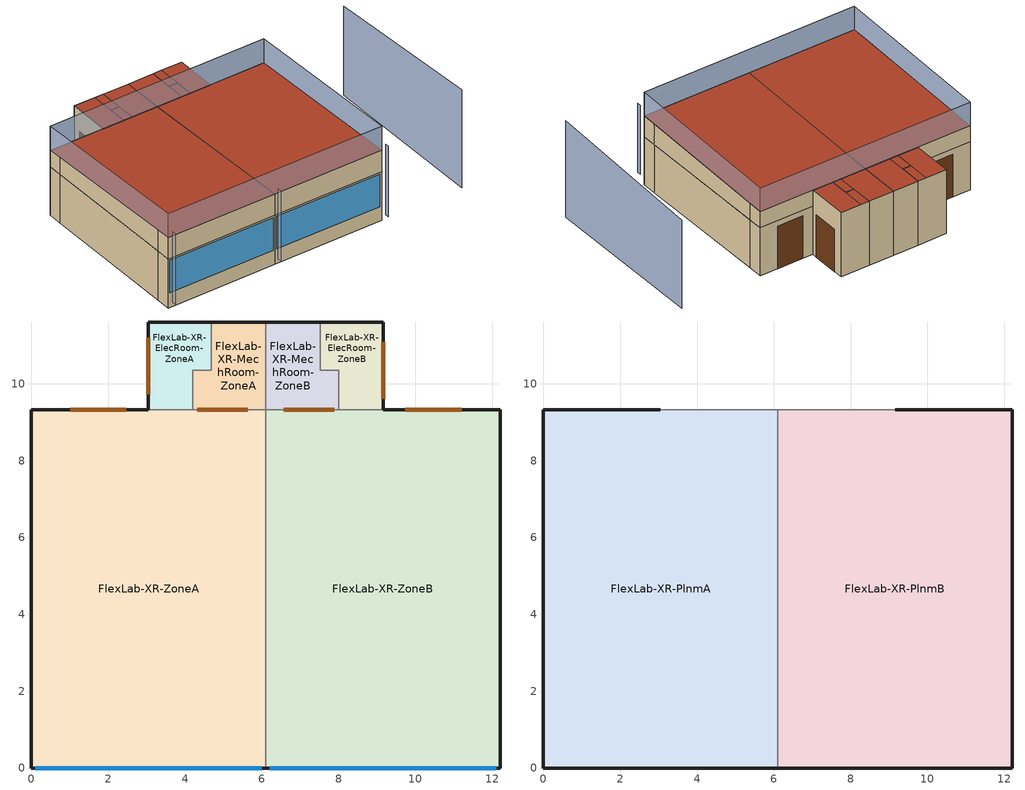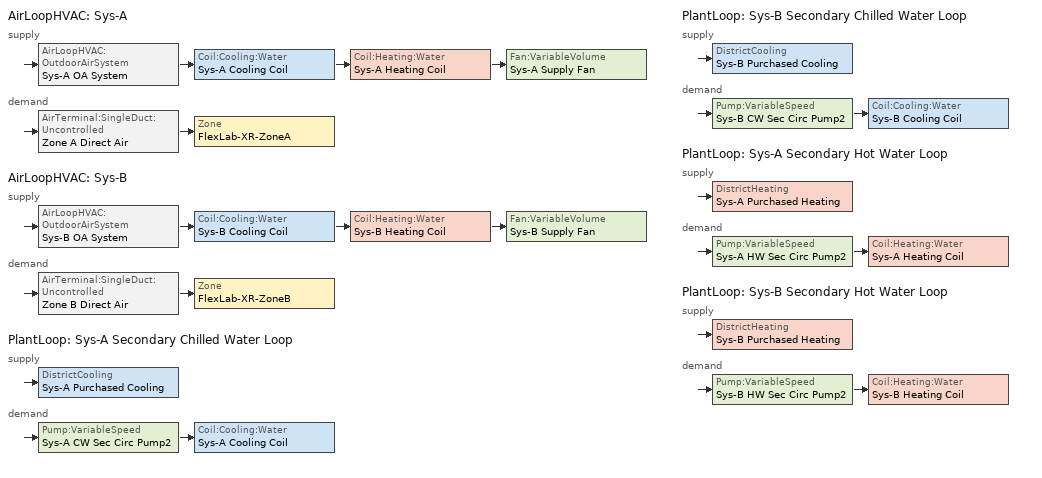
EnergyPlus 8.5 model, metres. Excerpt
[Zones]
FlexLab-XR-ElecRoom-ZoneA
 floor ground (Floor-SLAB): 4.68,11.61 4.68,10.36 4.2,10.36 4.2,9.32 3.04,9.32 3.04,11.61 z0
 wall outside (ZoneA-NorthWall-ElecRoom-Const): 4.68,11.61 3.04,11.61 z0:3.66
 wall outside (ZoneA-WestWall-ElecRoom-Const): 3.04,11.61 3.04,9.32 z0:3.66
 wall to FlexLab-XR-MechRoom-ZoneA (ZoneA-E1Wall-ElecRoom-Const): 4.2,9.32 4.2,10.36 z0:3.66
 wall to FlexLab-XR-MechRoom-ZoneA (ZoneA-E2Wall-ElecRoom-Const): 4.68,10.36 4.68,11.61 z0:3.66
 wall to FlexLab-XR-ZoneA (ZoneA-S1WALL-ElecRoom-Const): 3.04,9.32 4.2,9.32 z0:2.74
 wall to FlexLab-XR-MechRoom-ZoneA (ZoneA-S2Wall-ElecRoom-Const): 4.2,10.36 4.68,10.36 z0:3.66
 wall to FlexLab-XR-PlnmA (ZoneA-S1WALL-ElecRoom-Const): 3.04,9.32 4.2,9.32 z2.74:3.66
 door (AllDoor): 3.04,11.2 3.04,9.73 z0:2.43
 roof outside (Roof-Const): 4.2,9.32 4.2,11.61 3.04,11.61 3.04,9.32 z3.66; 4.68,10.36 4.68,11.61 4.2,11.61 4.2,10.36 z3.66
FlexLab-XR-ElecRoom-ZoneB
 floor ground (Floor-SLAB): 9.17,11.61 9.17,9.32 8,9.32 8,10.36 7.53,10.36 7.53,11.61 z0
 wall outside (ZoneB-EastWall-ElecRoom-Const): 9.17,9.32 9.17,11.61 z0:3.66
 wall outside (ZoneB-NorthWall-ElecRoom-Const): 9.17,11.61 7.53,11.61 z0:3.66
 wall to FlexLab-XR-ZoneB (ZONEB-S1WALL-ElecRoom-Const): 8,9.32 9.17,9.32 z0:2.74
 wall to FlexLab-XR-MechRoom-ZoneB (ZoneB-S2Wall-ElecRoom-Const): 7.53,10.36 8,10.36 z0:3.66
 wall to FlexLab-XR-PlnmB (ZONEB-S1WALL-ElecRoom-Const): 8,9.32 9.17,9.32 z2.74:3.66
 wall to FlexLab-XR-MechRoom-ZoneB (ZoneB-W1Wall-ElecRoom-Const): 8,10.36 8,9.32 z0:3.66
 wall to FlexLab-XR-MechRoom-ZoneB (ZoneB-W2Wall-ElecRoom-Const): 7.53,11.61 7.53,10.36 z0:3.66
 door (AllDoor): 9.17,9.61 9.17,11.08 z0:2.43
 roof outside (Roof-Const): 8,10.36 8,11.61 7.53,11.61 7.53,10.36 z3.66; 9.17,9.32 9.17,11.61 8,11.61 8,9.32 z3.66
FlexLab-XR-MechRoom-ZoneA
 floor ground (Floor-SLAB): 6.1,11.61 6.1,9.32 4.2,9.32 4.2,10.36 4.68,10.36 4.68,11.61 z0
 wall outside (ZoneA-N1Wall-MechRoom-Const): 6.1,11.61 4.68,11.61 z0:3.66
 wall to FlexLab-XR-MechRoom-ZoneB (ZoneA-EastWall-MechRoom-Const): 6.1,9.32 6.1,11.61 z0:3.66
 wall to FlexLab-XR-ZoneA (ZoneA-S1WALL-MECHROOM-Const): 5.75,9.32 6.1,9.32 z0:2.74
 wall to FlexLab-XR-ZoneA (ZoneA-S2WALL-MECHROOM-Const): 4.2,9.32 5.75,9.32 z0:2.74
 wall to FlexLab-XR-PlnmA (ZoneA-S1WALL-MECHROOM-Const): 5.75,9.32 6.1,9.32 z2.74:3.66
 wall to FlexLab-XR-PlnmA (ZoneA-S2WALL-MECHROOM-Const): 4.2,9.32 5.75,9.32 z2.74:3.66
 door inside (AllDoor): 4.32,9.32 5.64,9.32 z0:2.43
 roof outside (Roof-Const): 4.68,9.32 4.68,10.36 4.2,10.36 4.2,9.32 z3.66; 6.1,9.32 6.1,11.61 4.68,11.61 4.68,9.32 z3.66
FlexLab-XR-MechRoom-ZoneB
 floor ground (Floor-SLAB): 7.53,11.61 7.53,10.36 8,10.36 8,9.32 6.1,9.32 6.1,11.61 z0
 wall outside (ZoneB-N1Wall-MechRoom-Const): 7.53,11.61 6.1,11.61 z0:3.66
 wall to FlexLab-XR-ZoneB (ZoneB-S1WALL-MECHROOM-Const): 6.1,9.32 6.46,9.32 z0:2.74
 wall to FlexLab-XR-ZoneB (ZoneB-S2WALL-MECHROOM-Const): 6.46,9.32 8,9.32 z0:2.74
 wall to FlexLab-XR-PlnmB (ZoneB-S1WALL-MECHROOM-Const): 6.1,9.32 6.46,9.32 z2.74:3.66
 wall to FlexLab-XR-PlnmB (ZoneB-S2WALL-MECHROOM-Const): 6.46,9.32 8,9.32 z2.74:3.66
 door inside (AllDoor): 6.57,9.32 7.89,9.32 z0:2.43
 roof outside (Roof-Const): 7.53,9.32 7.53,11.61 6.1,11.61 6.1,9.32 z3.66; 8,9.32 8,10.36 7.53,10.36 7.53,9.32 z3.66
FlexLab-XR-ZoneA
 floor ground (Floor-SLAB): 6.1,9.32 6.1,0 0,0 0,9.32 z0
 wall outside (XRA-NorthWall-Const): 3.04,9.32 0,9.32 z0:2.74
 wall outside (XRAandB-SouthWall-Const): 0,0 6.1,0 z0:2.74
 wall outside (ZoneA-W1Wall-Const): 0,0.8 0,0 z0:2.74
 wall outside (ZoneA-W2Wall-Const): 0,8.52 0,0.8 z0:2.74
 wall outside (ZoneA-W3Wall-Const): 0,9.32 0,8.52 z0:2.74
 wall to FlexLab-XR-ZoneB (ZoneA-E1Wall-Const): 6.1,0 6.1,0.8 z0:2.74
 wall to FlexLab-XR-ZoneB (ZoneA-E2Wall-Const): 6.1,0.8 6.1,8.52 z0:2.74
 wall to FlexLab-XR-ZoneB (ZoneA-E3Wall-Const): 6.1,8.52 6.1,9.32 z0:2.74
 window (GlzSys_A): 0.1,0 6,0 z0.82:2.65
 door (AllDoor): 2.48,9.32 1.01,9.32 z0:2.43
FlexLab-XR-ZoneB
 floor ground (Floor-SLAB): 12.2,9.32 12.2,0 6.1,0 6.1,9.32 z0
 wall outside (ZoneB-E1Wall-Const): 12.2,0 12.2,0.8 z0:2.74
 wall outside (ZoneB-E3Wall-Const): 12.2,8.52 12.2,9.32 z0:2.74
 wall outside (XRB-NorthWall-Const): 12.2,9.32 9.17,9.32 z0:2.74
 wall outside (XRAandB-SouthWall-Const): 6.1,0 12.2,0 z0:2.74
 wall outside (ZoneB-E2Wall-Const): 12.2,0.8 12.2,8.52 z0:2.74
 window (GlzSys_B): 6.2,0 12.1,0 z0.82:2.65
 door (AllDoor): 11.2,9.32 9.73,9.32 z0:2.43
FlexLab-XR-PlnmA
 floor to FlexLab-XR-ZoneA (Ceiling-Const): 6.1,9.32 6.1,0 0,0 0,9.32 z2.74
 wall outside (XRA-NorthWall-Const): 3.04,9.32 0,9.32 z2.74:3.66
 wall outside (XRAandB-SouthWall-Const): 0,0 6.1,0 z2.74:3.95
 wall outside (ZoneA-W1Wall-Const): 0,0,3.95 0,0.8,3.92 0,0.8,2.74 0,0,2.74
 wall outside (ZoneA-W2Wall-Const): 0,0.8,3.92 0,8.52,3.68 0,8.52,2.74 0,0.8,2.74
 wall outside (ZoneA-W3Wall-Const): 0,8.52,3.68 0,9.32,3.66 0,9.32,2.74 0,8.52,2.74
 wall to FlexLab-XR-PlnmB (ZoneA-E1Wall-Const): 6.1,0,3.95 6.1,0,2.74 6.1,0.8,2.74 6.1,0.8,3.92
 wall to FlexLab-XR-PlnmB (ZoneA-E2Wall-Const): 6.1,0.8,3.92 6.1,0.8,2.74 6.1,8.52,2.74 6.1,8.52,3.68
 wall to FlexLab-XR-PlnmB (ZoneA-E3Wall-Const): 6.1,8.52,3.68 6.1,8.52,2.74 6.1,9.32,2.74 6.1,9.32,3.66
 roof outside (Roof-Const): 6.1,0,3.95 6.1,9.32,3.66 0,9.32,3.66 0,0,3.95
FlexLab-XR-PlnmB
 floor to FlexLab-XR-ZoneB (Ceiling-Const): 12.2,9.32 12.2,0 6.1,0 6.1,9.32 z2.74
 wall outside (ZoneB-E1Wall-Const): 12.2,0,3.95 12.2,0,2.74 12.2,0.8,2.74 12.2,0.8,3.92
 wall outside (ZoneB-E3Wall-Const): 12.2,8.52,3.68 12.2,8.52,2.74 12.2,9.32,2.74 12.2,9.32,3.66
 wall outside (XRB-NorthWall-Const): 12.2,9.32 9.17,9.32 z2.74:3.66
 wall outside (XRAandB-SouthWall-Const): 6.1,0 12.2,0 z2.74:3.95
 wall outside (ZoneB-E2Wall-Const): 12.2,0.8,3.92 12.2,0.8,2.74 12.2,8.52,2.74 12.2,8.52,3.68
 roof outside (Roof-Const): 12.2,0,3.95 12.2,9.32,3.66 6.1,9.32,3.66 6.1,0,3.95
shading: 6.1,-0.47 6.1,-0.27 / 0.06,-0.47 0.06,-0.27 / 12.25,-0.47 12.25,-0.27 z0.46:4.41; 0,0 12.2,0 z3.95:5.31; 12.2,9.32 0,9.32 z3.66:5.02; 0,9.32,5.02 0,9.32,3.66 0,0,3.95 0,0,5.31; 12.2,0,5.31 12.2,0,3.95 12.2,9.32,3.66 12.2,9.32,5.02; 16.78,0,5.51 16.78,0,0 16.78,9.32,0 16.78,9.32,5.02
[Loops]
AirLoopHVAC 'Sys-A'
 supply: AirLoopHVAC:OutdoorAirSystem 'Sys-A OA System' > Coil:Cooling:Water 'Sys-A Cooling Coil' > Coil:Heating:Water 'Sys-A Heating Coil' > Fan:VariableVolume 'Sys-A Supply Fan'
 demand: AirTerminal:SingleDuct:Uncontrolled 'Zone A Direct Air' > Zone 'FlexLab-XR-ZoneA'
AirLoopHVAC 'Sys-B'
 supply: AirLoopHVAC:OutdoorAirSystem 'Sys-B OA System' > Coil:Cooling:Water 'Sys-B Cooling Coil' > Coil:Heating:Water 'Sys-B Heating Coil' > Fan:VariableVolume 'Sys-B Supply Fan'
 demand: AirTerminal:SingleDuct:Uncontrolled 'Zone B Direct Air' > Zone 'FlexLab-XR-ZoneB'
PlantLoop 'Sys-A Secondary Chilled Water Loop'
 supply: DistrictCooling 'Sys-A Purchased Cooling'
 demand: Pump:VariableSpeed 'Sys-A CW Sec Circ Pump2' > Coil:Cooling:Water 'Sys-A Cooling Coil'
PlantLoop 'Sys-B Secondary Chilled Water Loop'
 supply: DistrictCooling 'Sys-B Purchased Cooling'
 demand: Pump:VariableSpeed 'Sys-B CW Sec Circ Pump2' > Coil:Cooling:Water 'Sys-B Cooling Coil'
PlantLoop 'Sys-A Secondary Hot Water Loop'
 supply: DistrictHeating 'Sys-A Purchased Heating'
 demand: Pump:VariableSpeed 'Sys-A HW Sec Circ Pump2' > Coil:Heating:Water 'Sys-A Heating Coil'
PlantLoop 'Sys-B Secondary Hot Water Loop'
 supply: DistrictHeating 'Sys-B Purchased Heating'
 demand: Pump:VariableSpeed 'Sys-B HW Sec Circ Pump2' > Coil:Heating:Water 'Sys-B Heating Coil'
[Building]
Office: North Axis {deg}=0; Terrain=Suburbs; Loads Convergence Tolerance Value=0.04; Temperature Convergence Tolerance Value {deltaC}=0.4; Solar Distribution=FullInteriorAndExteriorWithReflections; Maximum Number of Warmup Days=30; Minimum Number of Warmup Days=6
[Site:Location]
Oakland Metropolitan Arpt_CA_USA Design_Conditions: Latitude {deg}=37.72; Longitude {deg}=-122.22; Time Zone {hr}=-8; Elevation {m}=2
[Site:GroundTemperature:BuildingSurface]
22, 22, 22, 22, 22, 22, 22, 22, 22, 22, 22, 22
[Material]
Name | Roughness | Thickness {m} | Conductivity {W/m-K} | Density {kg/m3} | Specific Heat {J/kg-K} | Thermal Absorptance | Solar Absorptance | Visible Absorptance
Slab Horizontal Insulation | Smooth | 0.127 | 0.035 | 20.824 | 1300 | 0.9 | 0.65 | 0.65
HW CONCRETE | Rough | 0.127 | 1.311 | 2240 | 836.8 | 0.9 | 0.7 | 0.7
Metal Panel | MediumSmooth | 0.0011 | 62 | 7580 | 485 | 0.9 | 0.5 | 0.5
Plywood 1/2" | MediumSmooth | 0.0127 | 0.115 | 545 | 1213 | 0.9 | 0.5 | 0.5
Plywood 3/4" | MediumSmooth | 0.0191 | 0.115 | 545 | 1213 | 0.9 | 0.5 | 0.5
Gypsum Board | MediumSmooth | 0.0159 | 0.16 | 801 | 837 | 0.15 | 0.15 | 0.63
Cement Board | MediumSmooth | 0.0165 | 0.58 | 1281 | 837 | 0.9 | 0.5 | 0.5
SIP 7.25" | MediumSmooth | 0.1842 | 0.038 | 29 | 1210 | 0.9 | 0.5 | 0.5
Ins Board 3/4" R3.8 | MediumSmooth | 0.0191 | 0.035 | 29 | 1213 | 0.9 | 0.5 | 0.5
Ins Board 7.5" R13 | MediumSmooth | 0.1905 | 0.039 | 48 | 1318 | 0.9 | 0.5 | 0.5
Equiv Layer K1-Kwall South Corner | MediumSmooth | 0.0762 | 0.035 | 109.2 | 1276 | 0.9 | 0.5 | 0.5
Equiv Layer K3-Kwall South Corner | MediumSmooth | 0.197 | 0.042 | 853.6 | 1300 | 0.9 | 0.5 | 0.5
Equiv Layer K1-Kwall North Corner | MediumSmooth | 0.0762 | 0.055 | 109.2 | 1276 | 0.9 | 0.5 | 0.5
Equiv Layer K3-Kwall North Corner | MediumSmooth | 0.197 | 0.052 | 874.9 | 1312 | 0.9 | 0.5 | 0.5
Equiv Layer K1-Kwall Middle | MediumSmooth | 0.0762 | 0.0344 | 48.3 | 1228 | 0.9 | 0.5 | 0.5
Equiv Layer K2-Jwall South | MediumSmooth | 0.1053 | 0.096 | 873 | 1109 | 0.9 | 0.5 | 0.5
Equiv Layer K3-Jwall South | MediumSmooth | 0.1827 | 0.292 | 694 | 1287 | 0.9 | 0.5 | 0.5
Equiv Layer K1-Jwall North | MediumSmooth | 0.1016 | 0.0565 | 619.6 | 1010 | 0.9 | 0.5 | 0.5
Equiv Layer K2-Jwall North | MediumSmooth | 0.1848 | 0.184 | 747.9 | 1599 | 0.9 | 0.5 | 0.5
Equiv Layer K1-SouthWall | MediumSmooth | 0.1524 | 0.174 | 105.9 | 1312 | 0.9 | 0.5 | 0.5
Equiv Layer K1-NorthWall | MediumSmooth | 0.1842 | 0.205 | 270 | 1300 | 0.9 | 0.5 | 0.5
Equiv Layer K2-NorthWall | MediumSmooth | 0.0762 | 0.0418 | 72.9 | 1249 | 0.9 | 0.5 | 0.5
Equiv Layer K5-NorthWall | MediumSmooth | 0.0889 | 0.3706 | 79.4 | 230 | 0.9 | 0.5 | 0.5
Acous Tile 3/4in | MediumSmooth | 0.0191 | 0.057 | 288 | 1890 | 0.35 | 0.35 | 0.8973
Door_StainlessSteel | MediumSmooth | 0.015 | 20 | 8050 | 450 | 0.9 | 0.9 | 0.9
Door_InsulationBoard | MediumSmooth | 0.08 | 0.03 | 40 | 1200 | 0.9 | 0.9 | 0.9
Roof Decking Material | Rough | 0.0127 | 0.13 | 850 | 1300 | 0.87 | 0.12
Plywood 1.125" | MediumSmooth | 0.0286 | 0.115 | 545 | 1213 | 0.9 | 0.5 | 0.5
Ins Board 1.5" R9.6 | MediumSmooth | 0.0381 | 0.0225312 | 32.0369 | 1450 | 0.9 | 0.7 | 0.7
Ins Board 4" R20 | MediumSmooth | 0.1016 | 0.02884 | 20.824 | 1200 | 0.9 | 0.7 | 0.7
Topping Slab Material 3'' | Rough | 0.0762 | 0.36 | 1986 | 879 | 0.9 | 0.65 | 0.65
TSX 8500 2" R13.1 | MediumRough | 0.0508 | 0.0220195 | 32 | 1400 | 0.9 | 0.7 | 0.7
Dow THERMAX 0.5" R3.3 | MediumRough | 0.0127 | 0.0218505 | 32 | 1400 | 0.9 | 0.7 | 0.7
[Material:NoMass]
Carpet: Roughness=Rough; Thermal Resistance {m2-K/W}=0.46; Thermal Absorptance=0.8; Solar Absorptance=0.8; Visible Absorptance=0.7
[Material:AirGap]
Name | Thermal Resistance {m2-K/W}
Air Layer 3/4" vertical-AL11 | 0.158
Air Gap 16" with 6"stud 16" oc | 0.1
[WindowMaterial:SimpleGlazingSystem] U-Factor {W/m2-K}=1.36278; Solar Heat Gain Coefficient=0.27; Visible Transmittance=0.64
GlzSys_A_Detail; GlzSys_B_Detail
[WindowMaterial:Shade]
Roll shade: Solar Transmittance=0.3; Solar Reflectance=0.5; Visible Transmittance=0.3; Visible Reflectance=0.5; Infrared Hemispherical Emissivity=0.9; Infrared Transmittance=0.05; Thickness {m}=0.003; Conductivity {W/m-K}=0.1; Shade to Glass Distance {m}=0.05; Top Opening Multiplier=0.5; Bottom Opening Multiplier=0.5; Left-Side Opening Multiplier=0.5; Right-Side Opening Multiplier=0.5
[Construction]
Floor-SLAB: HW CONCRETE, Slab Horizontal Insulation, Topping Slab Material 3'', Carpet
Ceiling-Const: Acous Tile 3/4in
ZoneA-E1Wall-Const: Gypsum Board, Equiv Layer K2-Jwall South, Plywood 1/2", Equiv Layer K3-Jwall South, Plywood 1/2", Equiv Layer K2-Jwall South, Gypsum Board
ZoneA-E2Wall-Const; ZoneA-EastWall-MechRoom-Const: Gypsum Board, Ins Board 4" R20, Plywood 1/2", SIP 7.25", Plywood 1/2", Ins Board 4" R20, Gypsum Board
ZoneA-E3Wall-Const: Gypsum Board, Equiv Layer K1-Jwall North, Plywood 1/2", Equiv Layer K2-Jwall North, Plywood 1/2", Equiv Layer K1-Jwall North, Gypsum Board
ZONEB-S1WALL-ElecRoom-Const; ZoneA-S1WALL-ElecRoom-Const: Gypsum Board, Plywood 1/2", Equiv Layer K1-NorthWall, Plywood 1/2", Equiv Layer K2-NorthWall, Plywood 3/4"
ZoneB-S2Wall-ElecRoom-Const; ZoneB-W1Wall-ElecRoom-Const; ZoneB-W2Wall-ElecRoom-Const; ZoneA-E1Wall-ElecRoom-Const; ZoneA-E2Wall-ElecRoom-Const; ZoneA-S2Wall-ElecRoom-Const: Gypsum Board, Plywood 1/2", SIP 7.25", Plywood 1/2", Ins Board 4" R20, Plywood 3/4"
ZoneB-NorthWall-ElecRoom-Const; ZoneA-NorthWall-ElecRoom-Const: Metal Panel, Air Layer 3/4" vertical-AL11, Ins Board 4" R20, Plywood 1/2", SIP 7.25", Plywood 1/2", Plywood 3/4"
ZoneB-EastWall-ElecRoom-Const; ZoneA-WestWall-ElecRoom-Const: Metal Panel, Air Layer 3/4" vertical-AL11, Plywood 1/2", Ins Board 7.5" R13, Plywood 1/2", Plywood 3/4"
ZoneB-S1WALL-MECHROOM-Const; ZoneA-S1WALL-MECHROOM-Const: Gypsum Board, Equiv Layer K1-Jwall North, Gypsum Board
ZoneB-S2WALL-MECHROOM-Const; ZoneA-S2WALL-MECHROOM-Const: Gypsum Board, Equiv Layer K5-NorthWall, Gypsum Board
ZoneB-N1Wall-MechRoom-Const; ZoneA-N1Wall-MechRoom-Const: Metal Panel, Air Layer 3/4" vertical-AL11, Ins Board 4" R20, Plywood 1/2", SIP 7.25", Plywood 1/2", Gypsum Board
AllDoor: Door_StainlessSteel, Door_InsulationBoard, Door_StainlessSteel
GlzSys_A: GlzSys_A_Detail
GlzSys_B: GlzSys_B_Detail
Roof-Const: Roof Decking Material, Ins Board 4" R20, Plywood 1.125"
ZoneA-W1Wall-Const; ZoneB-E1Wall-Const: Metal Panel, Air Layer 3/4" vertical-AL11, Equiv Layer K1-Kwall South Corner, Plywood 1/2", Equiv Layer K3-Kwall South Corner, Gypsum Board
ZoneA-W2Wall-Const; ZoneB-E2Wall-Const: Metal Panel, Air Layer 3/4" vertical-AL11, Equiv Layer K1-Kwall Middle, Plywood 1/2", SIP 7.25", Plywood 1/2", Gypsum Board
ZoneA-W3Wall-Const; ZoneB-E3Wall-Const: Metal Panel, Air Layer 3/4" vertical-AL11, Equiv Layer K1-Kwall North Corner, Plywood 1/2", Equiv Layer K3-Kwall North Corner, Gypsum Board
XRA-NorthWall-Const: Cement Board, Ins Board 1.5" R9.6, Plywood 1/2", Air Gap 16" with 6"stud 16" oc, Gypsum Board, TSX 8500 2" R13.1
XRB-NorthWall-Const: Cement Board, Ins Board 4" R20, Plywood 1/2", Air Gap 16" with 6"stud 16" oc, Gypsum Board, Dow THERMAX 0.5" R3.3
XRAandB-SouthWall-Const: Cement Board, Air Layer 3/4" vertical-AL11, Ins Board 3/4" R3.8, Plywood 1/2", Equiv Layer K1-SouthWall, Gypsum Board
[WindowProperty:ShadingControl] Shading Type=InteriorShade; Shading Control Type=OnIfScheduleAllows; Shading Control Is Scheduled=Yes; Glare Control Is Active=No; Shading Device Material=Roll Shade; Type of Slat Angle Control for Blinds=FixedSlatAngle
Name | Schedule
ShadingControl_ZoneA | FMU_shading_ZoneA
ShadingControl_ZoneB | FMU_shading_ZoneB
[Zone]
FlexLab-XR-ElecRoom-ZoneA; FlexLab-XR-ElecRoom-ZoneB; FlexLab-XR-MechRoom-ZoneA; FlexLab-XR-MechRoom-ZoneB; FlexLab-XR-ZoneA; FlexLab-XR-ZoneB; FlexLab-XR-PlnmA; FlexLab-XR-PlnmB: 0, 0, 0, 1
[ShadingProperty:Reflectance]
Shading Surface=Flexlax-X2 Shade; Diffuse Solar Reflectance of Unglazed Part of Shading Surface=0.35; Diffuse Visible Reflectance of Unglazed Part of Shading Surface=0.35; Fraction of Shading Surface That Is Glazed=0
[People] Number of People Schedule=OCC-SCHED; Number of People Calculation Method=Area/Person; Zone Floor Area per Person {m2/person}=15; Fraction Radiant=0.3; Sensible Heat Fraction=autocalculate; Activity Level Schedule=ACTIVITY-SCHED; Carbon Dioxide Generation Rate {m3/s-W}=3.82e-08; Enable ASHRAE 55 Comfort Warnings=No; Mean Radiant Temperature Calculation Type=ZoneAveraged; Work Efficiency Schedule=WORK_EFF-SCHED; Clothing Insulation Calculation Method=ClothingInsulationSchedule; Clothing Insulation Schedule=CLOTHING-SCHED; Air Velocity Schedule=AIR_VELO-SCHED; Thermal Comfort Model 1 Type=Fanger
Name | Zone or ZoneList
FlexLab-XR-ZoneA People 1 | FlexLab-XR-ZoneA
FlexLab-XR-ZoneB People 1 | FlexLab-XR-ZoneB
[Lights] Design Level Calculation Method=Watts/Area; Watts per Zone Floor Area {W/m2}=8.26; Return Air Fraction=0; Fraction Radiant=0.7; Fraction Visible=0.2; Fraction Replaceable=1
Name | Zone or ZoneList | Schedule
FlexLab-XR-ZoneA Lights | FlexLab-XR-ZoneA | LIGHT_SCHED_A
FlexLab-XR-ZoneB Lights | FlexLab-XR-ZoneB | LIGHT_SCHED_B
[ElectricEquipment] Schedule=EQUIP-SCHED; Design Level Calculation Method=Watts/Area; Watts per Zone Floor Area {W/m2}=6.78; Fraction Latent=0; Fraction Radiant=0.5; Fraction Lost=0
Name | Zone or ZoneList
FlexLab-XR-ZoneA ElecEq | FlexLab-XR-ZoneA
FlexLab-XR-ZoneB ElecEq | FlexLab-XR-ZoneB
[ZoneInfiltration:DesignFlowRate] Schedule=INFIL-SCHED; Design Flow Rate Calculation Method=Flow/ExteriorArea; Flow per Exterior Surface Area {m3/s-m2}=0.000302; Constant Term Coefficient=1; Temperature Term Coefficient=0; Velocity Term Coefficient=0; Velocity Squared Term Coefficient=0
Name | Zone or ZoneList
FlexLab-XR-ZoneA Infil | FlexLab-XR-ZoneA
FlexLab-XR-ZoneB Infil | FlexLab-XR-ZoneB
[AirTerminal:SingleDuct:Uncontrolled] Availability Schedule=ALWAYSON; Maximum Air Flow Rate {m3/s}=1.27426
Zone A Direct Air; Zone B Direct Air
[Zone equipment]
FlexLab-XR-ZoneA: Zone A Direct Air
FlexLab-XR-ZoneB: Zone B Direct Air
[Fan:VariableVolume] Availability Schedule=ALWAYSON; Fan Total Efficiency=0.7; Pressure Rise {Pa}=500; Maximum Flow Rate {m3/s}=1.27426; Fan Power Minimum Flow Rate Input Method=Fraction; Fan Power Minimum Flow Fraction=0; Motor Efficiency=0.9; Motor In Airstream Fraction=1; Fan Power Coefficient 1=0.00153024; Fan Power Coefficient 2=0.00520806; Fan Power Coefficient 3=1.10862; Fan Power Coefficient 4=-0.116356; Fan Power Coefficient 5=0
Sys-A Supply Fan; Sys-B Supply Fan
[Coil:Cooling:Water] Design Water Flow Rate {m3/s}=0.000876954; Design Air Flow Rate {m3/s}=1.27426; Design Inlet Water Temperature {C}=11.1111; Design Inlet Air Temperature {C}=23.8889; Design Outlet Air Temperature {C}=13.3333; Design Inlet Air Humidity Ratio {kgWater/kgDryAir}=0.009; Design Outlet Air Humidity Ratio {kgWater/kgDryAir}=0.009
Name | Availability Schedule
Sys-A Cooling Coil | AlwaysOn
Sys-B Cooling Coil | ALWAYSON
[Coil:Heating:Water] Availability Schedule=ALWAYSON; U-Factor Times Area Value {W/K}=0; Maximum Water Flow Rate {m3/s}=0; Performance Input Method=NominalCapacity; Rated Capacity {W}=10392.6; Rated Inlet Water Temperature {C}=44.4444; Rated Inlet Air Temperature {C}=16.6; Rated Outlet Water Temperature {C}=33.3333; Rated Outlet Air Temperature {C}=28.8889; Rated Ratio for Air and Water Convection=0.5
Sys-A Heating Coil; Sys-B Heating Coil
[Controller:WaterCoil] Control Variable=Temperature; Actuator Variable=FLOW; Controller Convergence Tolerance {deltaC}=0.1; Maximum Actuated Flow {m3/s}=0.0011; Minimum Actuated Flow {m3/s}=0
Name | Action
Sys-A Cooling Coil Controller; Sys-B Cooling Coil Controller | Reverse
Sys-A Heating Coil Controller; Sys-B Heating Coil Controller | Normal
[Controller:OutdoorAir] Minimum Outdoor Air Flow Rate {m3/s}=0.283; Maximum Outdoor Air Flow Rate {m3/s}=1.27426; Economizer Control Type=FixedDryBulb; Economizer Control Action Type=ModulateFlow; Economizer Maximum Limit Dewpoint Temperature {C}=13.5; Lockout Type=NoLockout; Minimum Limit Type=ProportionalMinimum; Minimum Fraction of Outdoor Air Schedule=OCC-SCHED; High Humidity Control=No; High Humidity Outdoor Air Flow Ratio=1; Control High Indoor Humidity Based on Outdoor Humidity Ratio=Yes; Heat Recovery Bypass Control Type=BypassWhenWithinEconomizerLimits
Name | Economizer Maximum Limit Dry-Bulb Temperature {C} | Economizer Minimum Limit Dry-Bulb Temperature {C}
Sys-A OA Controller | 21.1 | 15.6
Sys-B OA Controller | 20 | 12
[AirLoopHVAC] Design Supply Air Flow Rate {m3/s}=1.27426
Sys-A; Sys-B
[AirLoopHVAC:ReturnPlenum]
Name | Zone
ReturnPlenum-A | FlexLab-XR-PlnmA
ReturnPlenum-B | FlexLab-XR-PlnmB
[Pump:VariableSpeed] Rated Power Consumption {W}=124.33; Motor Efficiency=0.9; Fraction of Motor Inefficiencies to Fluid Stream=0; Coefficient 1 of the Part Load Performance Curve=0; Coefficient 2 of the Part Load Performance Curve=1; Coefficient 3 of the Part Load Performance Curve=0; Coefficient 4 of the Part Load Performance Curve=0; Minimum Flow Rate {m3/s}=0; Pump Control Type=INTERMITTENT
Name | Rated Flow Rate {m3/s} | Rated Pump Head {Pa}
Sys-A CW Sec Circ Pump2; Sys-B CW Sec Circ Pump2 | 0.00100944 | 71738.2
Sys-A HW Sec Circ Pump2; Sys-B HW Sec Circ Pump2 | 0.000946353 | 62770.9
[DistrictCooling] Nominal Capacity {W}=10000000; Capacity Fraction Schedule=ALWAYSON
Sys-A Purchased Cooling; Sys-B Purchased Cooling
[DistrictHeating] Nominal Capacity {W}=10000000; Capacity Fraction Schedule=ALWAYSON
Sys-A Purchased Heating; Sys-B Purchased Heating
[PlantLoop] Fluid Type=WATER; Minimum Loop Flow Rate {m3/s}=0; Plant Loop Volume {m3}=autocalculate; Load Distribution Scheme=SequentialLoad
Name | Plant Equipment Operation Scheme | Maximum Loop Temperature {C} | Minimum Loop Temperature {C} | Maximum Loop Flow Rate {m3/s}
Sys-A Secondary Chilled Water Loop | Sys-A CW Sec Loop Operation Scheme List | 98 | 1 | 0.00100944
Sys-B Secondary Chilled Water Loop | Sys-B CW Sec Loop Operation Scheme List | 98 | 1 | 0.00100944
Sys-A Secondary Hot Water Loop | Sys-A HW Sec Loop Operation Scheme List | 100 | 10 | 0.000946353
Sys-B Secondary Hot Water Loop | Sys-B HW Sec Loop Operation Scheme List | 100 | 10 | 0.000946353
[PlantEquipmentList]
Sys-A Cooling Plant: Sys-A Purchased Cooling
Sys-B Cooling Plant: Sys-B Purchased Cooling
Sys-A Heating Plant: Sys-A Purchased Heating
Sys-B Heating Plant: Sys-B Purchased Heating
[PlantEquipmentOperation:CoolingLoad] Load Range 1 Lower Limit {W}=0; Load Range 1 Upper Limit {W}=10000000
Name | Range 1 Equipment List
Sys-A CW Sec Operation Scheme | Sys-A Cooling Plant
Sys-B CW Sec Operation Scheme | Sys-B Cooling Plant
[PlantEquipmentOperation:HeatingLoad] Load Range 1 Lower Limit {W}=0; Load Range 1 Upper Limit {W}=10000000
Name | Range 1 Equipment List
Sys-A HW Sec Operation Scheme | Sys-A Heating Plant
Sys-B HW Sec Operation Scheme | Sys-B Heating Plant
[PlantEquipmentOperationSchemes] Control Scheme 1 Schedule=ALWAYSON
Name | Control Scheme 1
Sys-A CW Sec Loop Operation Scheme List | Sys-A CW Sec Operation Scheme
Sys-B CW Sec Loop Operation Scheme List | Sys-B CW Sec Operation Scheme
Sys-A HW Sec Loop Operation Scheme List | Sys-A HW Sec Operation Scheme
Sys-B HW Sec Loop Operation Scheme List | Sys-B HW Sec Operation Scheme
[EnergyManagementSystem:Sensor] Output:Variable or Output:Meter=Schedule Value
Name | Output:Variable or Output:Meter Index Key
SysAFanFlowRate | Sys-A Fan Flow Rate
SysBFanFlowRate | Sys-B Fan Flow Rate
[EnergyManagementSystem:Actuator] Actuated Component Type=Fan; Actuated Component Control Type=Fan Air Mass Flow Rate
Name | Actuated Component Unique
SysAFanFlowRateAct | SYS-A SUPPLY FAN
SysBFanFlowRateAct | SYS-B SUPPLY FAN
[EnergyManagementSystem:ProgramCallingManager]
ProgramCallingManager: AfterPredictorBeforeHVACManagers; FixingFlowRate
[EnergyManagementSystem:Program]
FixingFlowRate: SET SysAFanFlowRateAct = SysAFanFlowRate; SET SysBFanFlowRateAct = SysBFanFlowRate
[AvailabilityManager:Scheduled]
Name | Schedule
Sys-A Availability | ALWAYSOn
Sys-B Availability | ALWAYSON
[SetpointManager:Scheduled] Control Variable=Temperature
Name | Schedule | Setpoint Node or NodeList
Sys-A CW Sec Loop Setpoint Manager | Sys-A CW Supply Temp | Sys-A CW Sec Demand pump Outlet Node
Sys-B CW Sec Loop Setpoint Manager | Sys-B CW Supply Temp | Sys-B CW Sec Demand pump Outlet Node
Sys-A HW Sec Loop Setpoint Manager | Sys-A HW Supply Temp | Sys-A HW Sec Demand pump Outlet Node
Sys-B HW Sec Loop Setpoint Manager | Sys-B HW Supply Temp | Sys-B HW Sec Demand pump Outlet Node
Sys-A Supply Air Setpoint Manager | Sys-A Supply Air Temperature | Sys-A Sup Air Temp Nodes
Sys-B Supply Air Setpoint Manager | Sys-B Supply Air Temperature | Sys-B Sup Air Temp Nodes
[SetpointManager:MixedAir] Control Variable=Temperature
Name | Setpoint Node or NodeList
Sys-A Setpoint Manager 2 | Sys-A Supply Fan Upstream Nodes
Sys-B Setpoint Manager 2 | Sys-B Supply Fan Upstream Nodes
[ExternalInterface:FunctionalMockupUnitExport:To:Schedule]
Name | FMU Variable | Initial Value | Initial Value, 0 for not cover the window
Sys-A Fan Flow Rate | SaFrA | 0.5
Sys-A Supply Air Temperature | SaTempA | 20
Sys-A CW Supply Temp | CwTempA | 10
Sys-A HW Supply Temp | HwTempA | 40
Sys-B Fan Flow Rate | SaFrB | 0.5
Sys-B Supply Air Temperature | SaTempB | 20
Sys-B CW Supply Temp | CwTempB | 10
Sys-B HW Supply Temp | HwTempB | 40
FMU_Shading_ZoneA | ShadeA |  | 0
FMU_Shading_ZoneB | ShadeB |  | 0
LIGHT_SCHED_A | LigA_input |  | 0
LIGHT_SCHED_B | LigB_input |  | 0
[ExternalInterface:FunctionalMockupUnitExport:From:Variable]
Name | Output:Variable Index Key | Output:Variable | FMU Variable
 | Environment | Site Outdoor Air Drybulb Temperature | OutTemp
 | Environment | Site Outdoor Air Relative Humidity | OutRH
 | Environment | Site Direct Solar Radiation Rate per Area | OutSI
 | FlexLab-XR-ZoneA | Zone Mean Air Temperature | ZoneTempA
 | FlexLab-XR-ZoneB | Zone Mean Air Temperature | ZoneTempB
 | FlexLab-XR-ZoneA LIGHTS | Lights Electric Power | LigA
 | FlexLab-XR-ZoneB LIGHTS | Lights Electric Power | LigB
 | SYS-A SUPPLY FAN | Fan Electric Power | FanPowerA
 | Sys-A Fan Outlet | System Node Mass Flow Rate | actual_SaFrA
 | Sys-A Fan Outlet | System Node Temperature | actual_SaTempA
 | Sys-A CW Sec Demand pump Outlet Node | System Node Temperature | actual_CwTempA
 | Sys-A HW Sec Demand pump Outlet Node | System Node Temperature | actual_HwTempA
 | SYS-B SUPPLY FAN | Fan Electric Power | FanPowerB
 | Sys-B Fan Outlet | System Node Mass Flow Rate | actual_SaFrB
 | Sys-B Fan Outlet | System Node Temperature | actual_SaTempB
 | Sys-B CW Sec Demand pump Outlet Node | System Node Temperature | actual_CwTempB
 | Sys-B HW Sec Demand pump Outlet Node | System Node Temperature | actual_HwTempB
 | Sys-A Cooling Coil | Cooling Coil Total Cooling Rate | CoolA
 | Sys-A Heating Coil | Heating Coil Heating Rate | HeatA
 | Sys-B Cooling Coil | Cooling Coil Total Cooling Rate | CoolB
 | Sys-B Heating Coil | Heating Coil Heating Rate | HeatB
[Schedule:Compact]
ALWAYSON: Through: 12/31, For: AllDays, Until: 24:00, 1
OCC-SCHED: Through: 12/31, For: SummerDesignDay, Until: 06:00, 0, Until: 22:00, 1, Until: 24:00, 0.05, For: Weekdays, Until: 06:00, 0, Until: 07:00, 0.1, Until: 08:00, 0.2, Until: 12:00, 0.95, Until: 13:00, 0.5, Until: 17:00, 0.95, Until: 18:00, 0.7, Until: 20:00, 0.4, Until: 22:00, 0.1, Until: 24:00, 0.05, For: Saturday, Until: 06:00, 0, Until: 08:00, 0.1, Until: 14:00, 0.5, Until: 17:00, 0.1, Until: 24:00, 0, For: AllOtherDays, Until: 24:00, 0
ACTIVITY-SCHED: Through: 12/31, For: AllDays, Until: 24:00, 120
EQUIP-SCHED: Through: 12/31, For: Weekdays, Until: 08:00, 0.4, Until: 12:00, 0.9, Until: 13:00, 0.8, Until: 17:00, 0.9, Until: 18:00, 0.8, Until: 20:00, 0.6, Until: 22:00, 0.5, Until: 24:00, 0.4, For: Saturday, Until: 06:00, 0.3, Until: 08:00, 0.4, Until: 14:00, 0.5, Until: 17:00, 0.35, Until: 24:00, 0.3, For: SummerDesignDay, Until: 24:00, 1, For: WinterDesignDay, Until: 24:00, 0, For: AllOtherDays, Until: 24:00, 0.3
INFIL-SCHED: Through: 12/31, For: Weekdays SummerDesignDay, Until: 06:00, 1, Until: 22:00, 0.25, Until: 24:00, 1, For: Saturday WinterDesignDay, Until: 06:00, 1, Until: 18:00, 0.25, Until: 24:00, 1, For: Sunday Holidays AllOtherDays, Until: 24:00, 1
WORK_EFF-SCHED: Through: 12/31, For: AllDays, Until: 24:00, 0
AIR_VELO-SCHED: Through: 12/31, For: AllDays, Until: 24:00, 0.2
CLOTHING-SCHED: Through: 04/30, For: AllDays, Until: 24:00, 1, Through: 09/30, For: AllDays, Until: 24:00, 0.5, Through: 12/31, For: AllDays, Until: 24:00, 1
